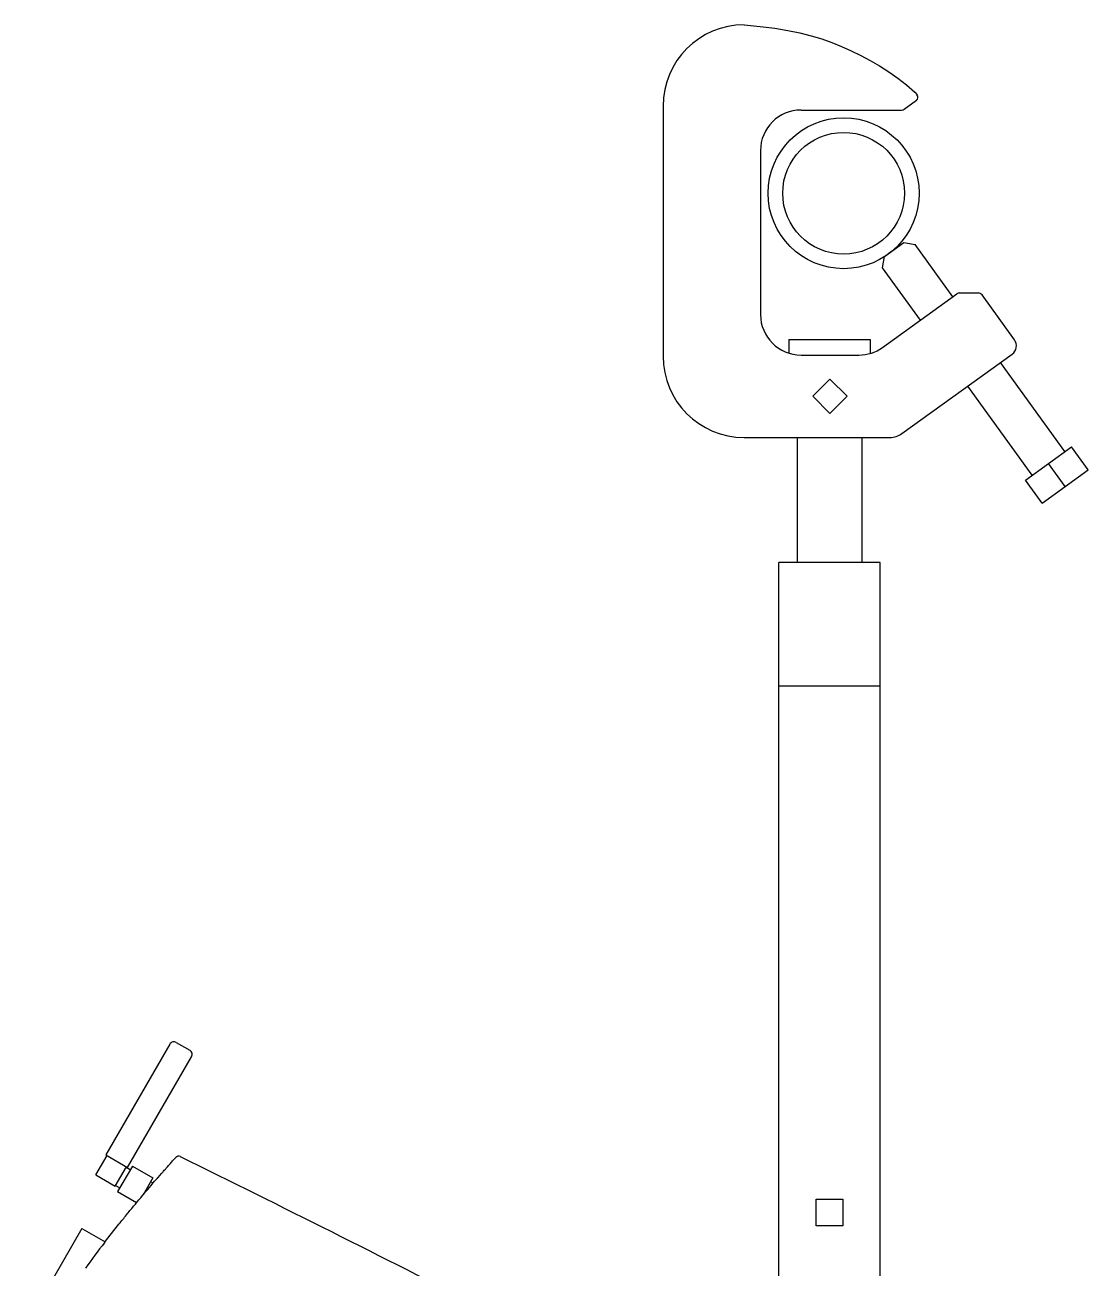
# Model space of a CAD drawing. Extents: x 5 to 346, y -5 to 215.
# Drawn here: x 147.71 to 160.8, y 121.3 to 136.63 of the extents above; entities that cross this region are included whole.
import ezdxf

# ---------------------------------------------------------------- set-up
doc = ezdxf.new("R2010")
doc.units = 0
doc.header["$LTSCALE"] = 0.5
doc.header["$MEASUREMENT"] = 0
doc.layers.add('OBJECT', color=7, linetype='CONTINUOUS')
doc.layers.add('RISER', color=7, linetype='CONTINUOUS')

# ---------------------------------------------------------------- blocks, each defined once
blk = doc.blocks.new('ColorSource spot VXT-z1530')
at = {"layer": 'RISER'}
for p, q in [((0.879, 1.246), (0.904, 1.213)), ((-2.224, 1.075), (-2.224, -2.01)), ((0.747, 1.037), (0.896, 1.145)), ((-0.524, 1.025), (0.715, 1.025)), ((-1.024, 0.525), (-1.024, -1.495)), ((0.503, -0.78), (0.743, -0.607)), ((0.743, -0.607), (0.882, -0.63)), ((1.347, -1.275), (0.882, -0.63)), ((0.481, -0.92), (0.503, -0.78)), ((0.946, -1.565), (0.481, -0.92)), ((0.48, -1.9), (1.396, -1.24)), ((1.431, -1.229), (1.656, -1.229)), ((2.104, -1.808), (1.705, -1.254)), ((-0.674, -1.802), (0.326, -1.802)), ((-0.674, -1.802), (-0.674, -1.972)), ((0.326, -1.802), (0.326, -1.972)), ((0.717, -2.962), (2.076, -1.983)), ((-0.524, -1.995), (0.188, -1.995)), ((2.724, -3.185), (1.932, -2.087)), ((-0.38, -2.502), (-0.168, -2.29)), ((-0.168, -2.29), (0.045, -2.502)), ((2.323, -3.475), (1.531, -2.376)), ((-0.168, -2.715), (-0.38, -2.502)), ((0.045, -2.502), (-0.168, -2.715)), ((-1.224, -3.01), (0.571, -3.01)), ((-0.574, -3.01), (-0.574, -4.55)), ((0.226, -3.01), (0.226, -4.55)), ((2.239, -3.535), (2.807, -3.125)), ((3.012, -3.409), (2.807, -3.125)), ((2.728, -3.614), (2.523, -3.33)), ((2.444, -3.819), (3.012, -3.409)), ((2.444, -3.819), (2.239, -3.535)), ((0.451, -4.55), (-0.799, -4.55)), ((-0.799, -18.718), (-0.799, -4.55)), ((0.451, -18.819), (0.451, -4.55)), ((0.451, -6.076), (-0.799, -6.076)), ((-8.3, -10.489), (-9.088, -11.852)), ((-8.22, -10.467), (-8.053, -10.563)), ((-8.819, -12.008), (-8.031, -10.644)), ((-9.21, -12.1), (-9.073, -11.861)), ((-9.088, -11.852), (-8.819, -12.008)), ((-9.21, -12.1), (-8.972, -12.238)), ((-8.972, -12.238), (-8.834, -11.999)), ((-8.761, -11.99), (-8.943, -12.305)), ((-8.788, -12.037), (-8.839, -12.008)), ((-8.761, -11.99), (-8.508, -12.136)), ((-8.967, -12.229), (-8.916, -12.259)), ((-8.508, -12.136), (-8.629, -12.346)), ((-8.505, -12.2), (-8.535, -12.183)), ((-8.943, -12.305), (-8.709, -12.44)), ((-0.338, -12.397), (-0.01, -12.397)), ((-0.338, -12.725), (-0.338, -12.397)), ((-0.01, -12.397), (-0.01, -12.725)), ((-9.382, -12.758), (-10.085, -13.975)), ((-9.382, -12.758), (-9.096, -12.923)), ((-0.01, -12.725), (-0.338, -12.725))]:
    blk.add_line(p, q, dxfattribs=at)
blk.add_lwpolyline([(-1.224, 2.075), (-1.027, 2.056), (-0.849, 2.033), (-0.687, 2.006), (-0.538, 1.975), (-0.4, 1.94), (-0.27, 1.901), (-0.146, 1.857), (-0.025, 1.809), (0.094, 1.757), (0.212, 1.699), (0.328, 1.637), (0.443, 1.57), (0.556, 1.498), (0.666, 1.42), (0.774, 1.336), (0.879, 1.246)], dxfattribs=at)
for radius in [0.93, 0.75]:
    blk.add_circle((0, 0), radius, dxfattribs=at)
for centre, radius, start, end in [((-1.224, 1.075), 1, 90, 180), ((0.864, 1.183), 0.05, 309.8056, 37.5798), ((-0.524, 0.525), 0.5, 90, 180), ((0.715, 1.075), 0.05, 270, 309.8056), ((1.431, -1.289), 0.06, 90, 125.7855), ((1.656, -1.289), 0.06, 35.7855, 90), ((-0.524, -1.495), 0.5, 180, 270), ((2.003, -1.881), 0.125, 305.7855, 35.7855), ((0.188, -1.495), 0.5, 270, 305.7855), ((-1.224, -2.01), 1, 180, 270), ((0.571, -2.76), 0.25, 270, 305.7855), ((-8.249, -10.518), 0.0591, 60, 150), ((-8.082, -10.614), 0.0591, 330, 60), ((-8.19, -11.919), 0.05, 63.6675, 137.8287), ((-183.338, -365.799), 394.901, 63.06361, 63.66753), ((4.565, -23.473), 17.26, 142.3694, 143.6708)]:
    blk.add_arc(centre, radius, start, end, dxfattribs=at)
for points, knots in [([(-8.337, -12.007), (-8.321, -11.989), (-8.306, -11.973), (-8.279, -11.943), (-8.268, -11.93), (-8.239, -11.898), (-8.227, -11.886), (-8.227, -11.886)], [0, 0, 0, 0, 0.25, 0.25, 0.5, 0.5, 1, 1, 1, 1]), ([(-9.105, -12.935), (-9.044, -12.856), (-8.984, -12.779), (-8.894, -12.667), (-8.864, -12.63), (-8.805, -12.556), (-8.775, -12.52), (-8.687, -12.414), (-8.629, -12.345), (-8.515, -12.211), (-8.458, -12.145), (-8.401, -12.081)], [0, 0, 0, 0, 0.25, 0.25, 0.375, 0.375, 0.5, 0.5, 0.75, 0.75, 1, 1, 1, 1]), ([(-8.437, -12.121), (-8.433, -12.117), (-8.425, -12.108), (-8.414, -12.095), (-8.407, -12.087), (-8.403, -12.082)], [0, 0, 0, 0, 0.296101, 0.592417, 1, 1, 1, 1]), ([(-8.401, -12.081), (-8.393, -12.071), (-8.385, -12.062), (-8.37, -12.045), (-8.364, -12.038), (-8.352, -12.025), (-8.348, -12.02), (-8.341, -12.012), (-8.338, -12.009), (-8.337, -12.007)], [0, 0, 0, 0, 0.25, 0.25, 0.5, 0.5, 0.75, 0.75, 1, 1, 1, 1]), ([(-8.348, -12.02), (-8.343, -12.015), (-8.333, -12.003), (-8.331, -12.002), (-8.331, -12.001)], [0, 0, 0, 0, 0.440244, 1, 1, 1, 1])]:
    blk.add_open_spline(points, degree=3, knots=knots, dxfattribs=at)
for points in [[(-8.457, -12.144), (-8.455, -12.142), (-8.454, -12.141), (-8.452, -12.139)], [(-8.452, -12.139), (-8.451, -12.138), (-8.45, -12.137), (-8.449, -12.135)], [(-8.449, -12.135), (-8.448, -12.134), (-8.447, -12.133), (-8.447, -12.132)], [(-8.447, -12.132), (-8.444, -12.13), (-8.443, -12.128), (-8.441, -12.126)], [(-8.441, -12.126), (-8.44, -12.125), (-8.44, -12.125), (-8.439, -12.124)], [(-8.439, -12.124), (-8.439, -12.124), (-8.438, -12.123), (-8.438, -12.123)], [(-8.438, -12.123), (-8.437, -12.122), (-8.437, -12.121), (-8.437, -12.121)]]:
    blk.add_open_spline(points, degree=3, dxfattribs=at)

msp = doc.modelspace()

# ---------------------------------------------------------------- block references
at = {"layer": 'OBJECT'}
msp.add_blockref('ColorSource spot VXT-z1530', (157.791, 134.55), dxfattribs=at)

doc.saveas('drawing.dxf')
